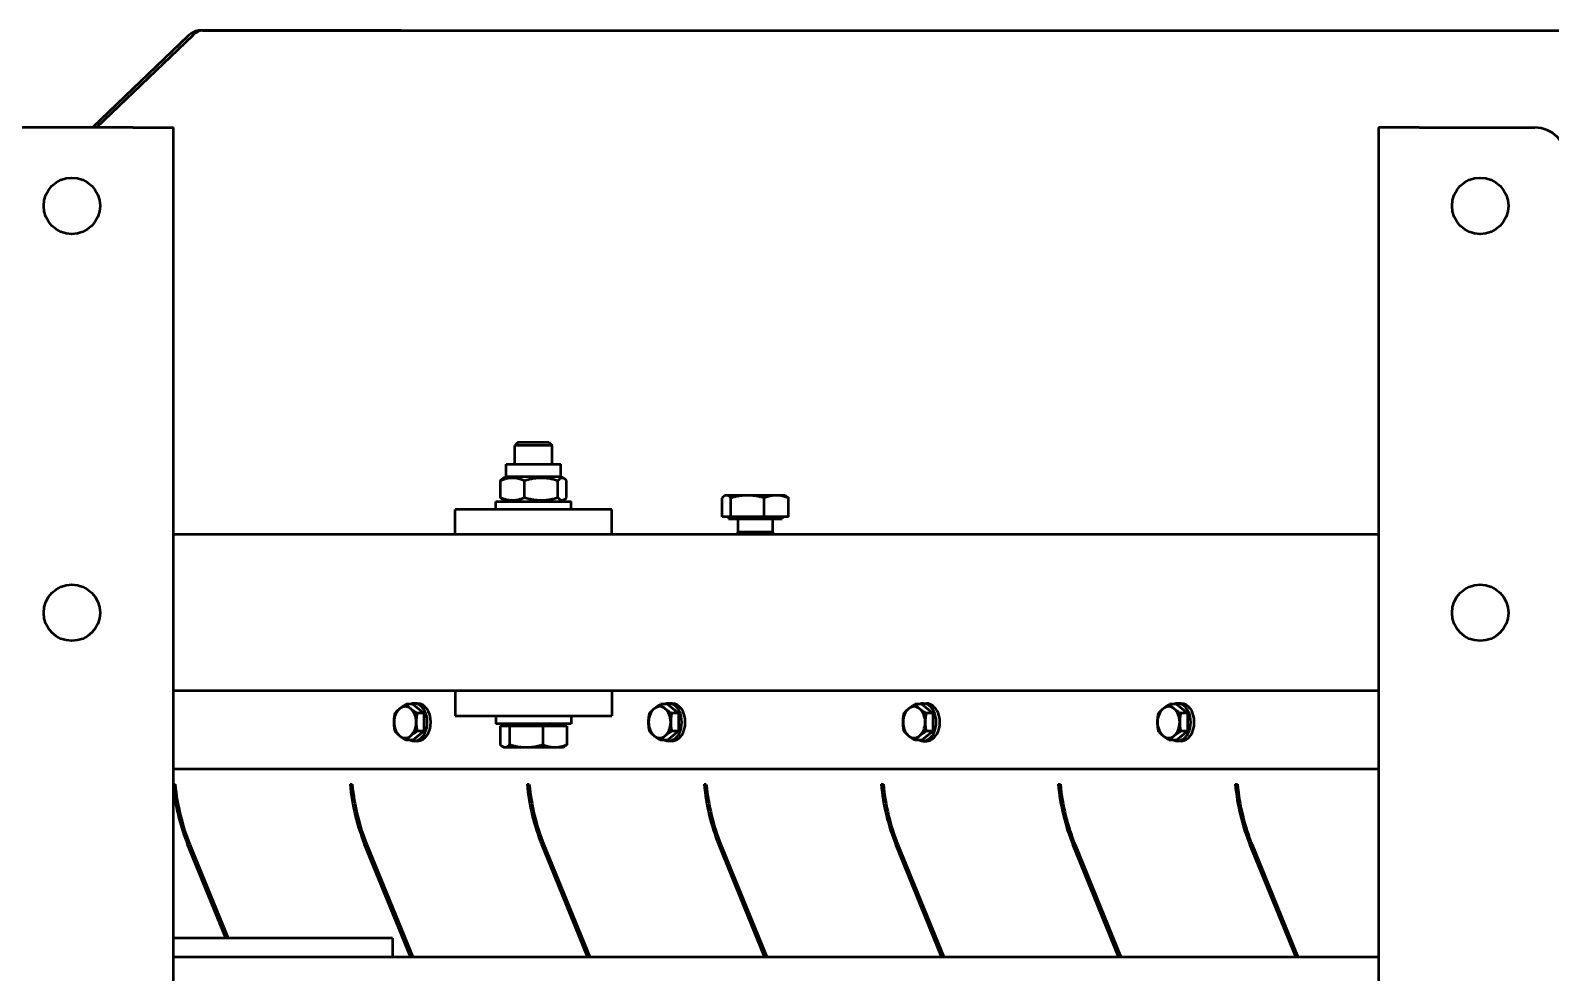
# Model space of a CAD drawing. Extents: x -3873 to 164127, y 7129 to 96529.
# Drawn here: x 45787.1 to 46272.8, y 64615.4 to 64916.5 of the extents above; entities that cross this region are included whole.
import ezdxf

# ---------------------------------------------------------------- set-up
doc = ezdxf.new("R2010")
doc.units = 0
doc.layers.add('LAYOUT Kromeka', color=1, linetype='CONTINUOUS', lineweight=5)
doc.layers.add('Visible (ISO)', color=7, linetype='CONTINUOUS', lineweight=50)

# ---------------------------------------------------------------- blocks, each defined once
blk = doc.blocks.new('KD45-Shackle washer')
at = {"layer": 'Visible (ISO)', "color": 0}
for p, q in [((7165, 4955), (7165, 5545)), ((7550, 5435), (7550, 4955)), ((7480, 5220), (7165, 5220)), ((7205.4, 5184.1), (7190.75, 5220)), ((7191.45, 5220), (7206.11, 5184.1)), ((7261.97, 5184.1), (7247.31, 5220)), ((7248.02, 5220), (7262.68, 5184.1)), ((7318.54, 5184.1), (7303.88, 5220)), ((7304.59, 5220), (7319.24, 5184.1)), ((7375.11, 5184.1), (7360.45, 5220)), ((7361.16, 5220), (7375.81, 5184.1)), ((7431.67, 5184.1), (7417.02, 5220)), ((7417.73, 5220), (7432.38, 5184.1)), ((7488.24, 5184.1), (7473.59, 5220)), ((7474.3, 5220), (7488.95, 5184.1)), ((7550, 5220), (7480, 5220)), ((7480, 5214), (7480, 5220)), ((7480, 5214), (7550, 5214)), ((7544.81, 5184.1), (7532.61, 5214)), ((7533.31, 5214), (7545.52, 5184.1)), ((7210.78, 5164.82), (7210.07, 5164.82)), ((7267.35, 5164.82), (7266.64, 5164.82)), ((7323.92, 5164.82), (7323.21, 5164.82)), ((7380.48, 5164.82), (7379.78, 5164.82)), ((7437.05, 5164.82), (7436.35, 5164.82)), ((7493.62, 5164.82), (7492.91, 5164.82)), ((7550, 5164.82), (7549.48, 5164.82)), ((7165, 5160), (7550, 5160)), ((7226.05, 5147.89), (7229.58, 5150.77)), ((7228.1, 5151), (7229.23, 5151)), ((7229.58, 5150.77), (7231.74, 5150.77)), ((7307.37, 5147.89), (7310.9, 5150.77)), ((7310.55, 5151), (7309.42, 5151)), ((7310.9, 5150.77), (7313.06, 5150.77)), ((7388.68, 5147.89), (7392.22, 5150.77)), ((7390.73, 5151), (7391.86, 5151)), ((7392.22, 5150.77), (7394.38, 5150.77)), ((7424.36, 5146.1), (7424.36, 5152.15)), ((7425.5, 5153), (7425.12, 5152.78)), ((7428.18, 5153), (7425.5, 5153)), ((7437.32, 5153), (7428.18, 5153)), ((7432, 5146.1), (7432, 5152.15)), ((7444.14, 5153), (7437.32, 5153)), ((7442.64, 5146.1), (7442.64, 5152.15)), ((7444.5, 5153), (7444.14, 5153)), ((7444.5, 5153), (7444.88, 5152.78)), ((7445.64, 5146.1), (7445.64, 5152.15)), ((7470, 5147.89), (7473.54, 5150.77)), ((7472.05, 5151), (7473.18, 5151)), ((7473.54, 5150.77), (7475.69, 5150.77)), ((7226.05, 5147.89), (7228.21, 5147.89)), ((7226.05, 5142.11), (7226.05, 5147.89)), ((7307.37, 5147.89), (7309.52, 5147.89)), ((7307.37, 5142.11), (7307.37, 5147.89)), ((7388.68, 5147.89), (7390.84, 5147.89)), ((7388.68, 5142.11), (7388.68, 5147.89)), ((7423, 5145.5), (7447, 5145.5)), ((7423, 5143), (7423, 5145.5)), ((7432, 5146.1), (7424.36, 5146.1)), ((7426.4, 5146.1), (7426.4, 5145.5)), ((7442.64, 5146.1), (7432, 5146.1)), ((7445.64, 5146.1), (7442.64, 5146.1)), ((7443.6, 5146.1), (7443.6, 5145.5)), ((7447, 5143), (7447, 5145.5)), ((7470, 5147.89), (7472.16, 5147.89)), ((7470, 5142.11), (7470, 5147.89)), ((7226.05, 5142.11), (7228.21, 5142.11)), ((7229.58, 5139.23), (7226.05, 5142.11)), ((7307.37, 5142.11), (7309.52, 5142.11)), ((7310.9, 5139.23), (7307.37, 5142.11)), ((7388.68, 5142.11), (7390.84, 5142.11)), ((7392.22, 5139.23), (7388.68, 5142.11)), ((7460, 5143), (7410, 5143)), ((7410, 5135), (7410, 5143)), ((7460, 5135), (7460, 5143)), ((7470, 5142.11), (7472.16, 5142.11)), ((7473.54, 5139.23), (7470, 5142.11)), ((7165, 5135), (7550, 5135)), ((7228.1, 5139), (7229.23, 5139)), ((7229.58, 5139.23), (7231.74, 5139.23)), ((7310.55, 5139), (7309.42, 5139)), ((7310.9, 5139.23), (7313.06, 5139.23)), ((7390.73, 5139), (7391.86, 5139)), ((7392.22, 5139.23), (7394.38, 5139.23)), ((7472.05, 5139), (7473.18, 5139)), ((7473.54, 5139.23), (7475.69, 5139.23)), ((7165, 5085), (7550, 5085)), ((7358.62, 5084.18), (7358.25, 5085)), ((7369.67, 5084.18), (7358.62, 5084.18)), ((7358.62, 5080), (7358.62, 5084.18)), ((7369.67, 5084.18), (7370.03, 5085)), ((7369.67, 5080), (7369.67, 5084.18)), ((7410, 5085), (7410, 5077)), ((7460, 5085), (7460, 5077)), ((7353.55, 5079.4), (7361.31, 5079.4)), ((7353.55, 5079.4), (7353.55, 5073.35)), ((7372.74, 5080), (7355.54, 5080)), ((7355.54, 5079.4), (7355.54, 5080)), ((7361.31, 5079.4), (7361.31, 5073.35)), ((7361.31, 5079.4), (7371.9, 5079.4)), ((7371.9, 5079.4), (7371.9, 5073.35)), ((7371.9, 5079.4), (7374.74, 5079.4)), ((7372.74, 5079.4), (7372.74, 5080)), ((7374.74, 5079.4), (7374.74, 5073.35)), ((7410, 5077), (7460, 5077)), ((7423, 5077), (7423, 5074.5)), ((7447, 5077), (7447, 5074.5)), ((7354.64, 5072.5), (7354.31, 5072.69)), ((7354.64, 5072.5), (7357.43, 5072.5)), ((7357.43, 5072.5), (7366.6, 5072.5)), ((7366.6, 5072.5), (7373.32, 5072.5)), ((7373.32, 5072.5), (7373.64, 5072.5)), ((7373.64, 5072.5), (7373.98, 5072.69)), ((7447, 5074.5), (7423, 5074.5)), ((7424.41, 5073.19), (7424.41, 5067.81)), ((7426.3, 5074.5), (7425.17, 5073.85)), ((7427.23, 5073.19), (7427.23, 5067.81)), ((7437.82, 5073.19), (7437.82, 5067.81)), ((7443.7, 5074.5), (7444.83, 5073.85)), ((7445.59, 5073.19), (7445.59, 5067.81)), ((7426.3, 5066.5), (7425.17, 5067.15)), ((7443.7, 5066.5), (7426.3, 5066.5)), ((7426.3, 5066.5), (7426.3, 5062.5)), ((7443.7, 5066.5), (7444.83, 5067.15)), ((7443.7, 5066.5), (7443.7, 5062.5)), ((7443.7, 5062.5), (7426.3, 5062.5)), ((7429, 5062.5), (7429, 5056.57)), ((7441, 5062.5), (7441, 5056.57)), ((7429, 5056.57), (7441, 5056.57)), ((7430.07, 5055.5), (7429, 5056.57)), ((7439.93, 5055.5), (7430.07, 5055.5)), ((7439.93, 5055.5), (7441, 5056.57)), ((7152, 4955), (7115, 4955)), ((7152, 4955), (7165, 4955)), ((7543.87, 4925.52), (7574.63, 4955)), ((7545.32, 4925.71), (7575.92, 4955)), ((7563, 4955), (7550, 4955)), ((7563, 4955), (7600, 4955)), ((7540.78, 4923.93), (6843.57, 4923.93)), ((7477.33, 4923.93), (7541.58, 4923.93))]:
    blk.add_line(p, q, dxfattribs=at)
for centre in [(7132.5, 5110), (7582.5, 5110), (7132.5, 4980), (7582.5, 4980)]:
    blk.add_circle(centre, 9, dxfattribs=at)
blk.add_arc((7115, 4965), 10, 180, 270, dxfattribs=at)
for centre, major_axis, ratio, start_param, end_param in [((7172.94, 5157.6), (0, 53), 0.707107, 4.849046, 5.235988), ((7173.65, 5157.6), (0, -53), 0.707107, 1.707453, 2.094395), ((7229.51, 5157.6), (0, 53), 0.707107, 4.849046, 5.235988), ((7230.22, 5157.6), (0, -53), 0.707107, 1.707453, 2.094395), ((7286.08, 5157.6), (0, 53), 0.707107, 4.849046, 5.235988), ((7286.79, 5157.6), (0, -53), 0.707107, 1.707453, 2.094395), ((7342.65, 5157.6), (0, 53), 0.707107, 4.849046, 5.235988), ((7343.36, 5157.6), (0, -53), 0.707107, 1.707453, 2.094395), ((7399.22, 5157.6), (0, 53), 0.707107, 4.849046, 5.235988), ((7399.93, 5157.6), (0, -53), 0.707107, 1.707453, 2.094395), ((7455.79, 5157.6), (0, 53), 0.707107, 4.849046, 5.235988), ((7456.49, 5157.6), (0, -53), 0.707107, 1.707453, 2.094395), ((7512.36, 5157.6), (0, 53), 0.707107, 4.849046, 5.235988), ((7513.06, 5157.6), (0, -53), 0.707107, 1.740715, 2.094395), ((7228.1, 5145), (0, -6), 0.707107, 3.141593, 6.283185), ((7229.23, 5145), (0, -6), 0.707107, 2.86595, 6.558828), ((7232.06, 5145), (0, -5), 0.707107, 3.665191, 4.712389), ((7232.06, 5145), (0, 5), 0.707107, 5.759587, 6.806784), ((7232.06, 5145), (0, 5), 0.707107, 4.712389, 5.759587), ((7309.42, 5145), (0, 6), 0.707107, 0, 3.141593), ((7310.55, 5145), (0, 6), 0.707107, 6.007543, 9.700421), ((7313.38, 5145), (0, -5), 0.707107, 3.665191, 4.712389), ((7313.38, 5145), (0, 5), 0.707107, 5.759587, 6.806784), ((7313.38, 5145), (0, 5), 0.707107, 4.712389, 5.759587), ((7390.73, 5145), (0, -6), 0.707107, 3.141593, 6.283185), ((7391.86, 5145), (0, -6), 0.707107, 2.86595, 6.558828), ((7394.69, 5145), (0, -5), 0.707107, 3.665191, 4.712389), ((7394.69, 5145), (0, 5), 0.707107, 5.759587, 6.806784), ((7394.69, 5145), (0, 5), 0.707107, 4.712389, 5.759587), ((7472.05, 5145), (0, -6), 0.707107, 3.141593, 6.283185), ((7473.18, 5145), (0, -6), 0.707107, 2.86595, 6.558828), ((7476.01, 5145), (0, -5), 0.707107, 3.665191, 4.712389), ((7476.01, 5145), (0, 5), 0.707107, 5.759587, 6.806784), ((7476.01, 5145), (0, 5), 0.707107, 4.712389, 5.759587), ((7232.06, 5145), (0, -5), 0.707107, 4.712389, 5.759587), ((7232.06, 5145), (0, 5), 0.707107, 3.665191, 4.712389), ((7313.38, 5145), (0, -5), 0.707107, 4.712389, 5.759587), ((7313.38, 5145), (0, 5), 0.707107, 3.665191, 4.712389), ((7394.69, 5145), (0, -5), 0.707107, 4.712389, 5.759587), ((7394.69, 5145), (0, 5), 0.707107, 3.665191, 4.712389), ((7476.01, 5145), (0, -5), 0.707107, 4.712389, 5.759587), ((7476.01, 5145), (0, 5), 0.707107, 3.665191, 4.712389), ((7232.06, 5145), (0, -5), 0.707107, 5.759587, 6.806784), ((7313.38, 5145), (0, -5), 0.707107, 5.759587, 6.806784), ((7394.69, 5145), (0, -5), 0.707107, 5.759587, 6.806784), ((7476.01, 5145), (0, -5), 0.707107, 5.759587, 6.806784), ((7543.4, 4929.35), (3.34, 4.98), 0.639036, 3.546488, 4.380863), ((7540.78, 4929.33), (0, -5.4), 0.707107, 0, 0.392699)]:
    blk.add_ellipse(centre, major_axis=major_axis, ratio=ratio, start_param=start_param, end_param=end_param, dxfattribs=at)
for points, weights in [([(7228.21, 5147.89), (7229.47, 5148.66), (7230.29, 5149.33)], [1, 1.0379548493, 1]), ([(7230.29, 5149.33), (7231.11, 5150), (7231.74, 5150.77)], [1, 1.0379548493, 1]), ([(7231.74, 5150.77), (7233.01, 5150), (7233.83, 5149.33)], [1, 1.0379548493, 1]), ([(7233.83, 5149.33), (7234.65, 5148.66), (7235.28, 5147.89)], [1, 1.0379548493, 1]), ([(7309.52, 5147.89), (7310.79, 5148.66), (7311.61, 5149.33)], [1, 1.0379548493, 1]), ([(7311.61, 5149.33), (7312.43, 5150), (7313.06, 5150.77)], [1, 1.0379548493, 1]), ([(7313.06, 5150.77), (7314.32, 5150), (7315.14, 5149.33)], [1, 1.0379548493, 1]), ([(7315.14, 5149.33), (7315.96, 5148.66), (7316.6, 5147.89)], [1, 1.0379548493, 1]), ([(7390.84, 5147.89), (7392.11, 5148.66), (7392.93, 5149.33)], [1, 1.0379548493, 1]), ([(7392.93, 5149.33), (7393.75, 5150), (7394.38, 5150.77)], [1, 1.0379548493, 1]), ([(7394.38, 5150.77), (7395.64, 5150), (7396.46, 5149.33)], [1, 1.0379548493, 1]), ([(7396.46, 5149.33), (7397.28, 5148.66), (7397.91, 5147.89)], [1, 1.0379548493, 1]), ([(7428.18, 5153), (7426.41, 5153), (7424.36, 5152.15)], [1, 1.0379548493, 1]), ([(7424.36, 5152.15), (7424.76, 5152.57), (7425.12, 5152.78)], [1, 1.01853777693, 1.01896723938]), ([(7432, 5152.15), (7429.95, 5153), (7428.18, 5153)], [1, 1.0379548493, 1]), ([(7437.32, 5153), (7434.85, 5153), (7432, 5152.15)], [1, 1.0379548493, 1]), ([(7442.64, 5152.15), (7439.78, 5153), (7437.32, 5153)], [1, 1.0379548493, 1]), ([(7444.14, 5153), (7443.44, 5153), (7442.64, 5152.15)], [1, 1.0379548493, 1]), ([(7445.64, 5152.15), (7444.83, 5153), (7444.14, 5153)], [1, 1.0379548493, 1]), ([(7472.16, 5147.89), (7473.42, 5148.66), (7474.24, 5149.33)], [1, 1.0379548493, 1]), ([(7474.24, 5149.33), (7475.06, 5150), (7475.69, 5150.77)], [1, 1.0379548493, 1]), ([(7475.69, 5150.77), (7476.96, 5150), (7477.78, 5149.33)], [1, 1.0379548493, 1]), ([(7477.78, 5149.33), (7478.6, 5148.66), (7479.23, 5147.89)], [1, 1.0379548493, 1]), ([(7228.52, 5145), (7228.52, 5146.34), (7228.21, 5147.89)], [1, 1.0379548493, 1]), ([(7228.21, 5142.11), (7228.52, 5143.66), (7228.52, 5145)], [1, 1.0379548493, 1]), ([(7235.28, 5147.89), (7235.59, 5146.34), (7235.59, 5145)], [1, 1.0379548493, 1]), ([(7235.59, 5145), (7235.59, 5143.66), (7235.28, 5142.11)], [1, 1.0379548493, 1]), ([(7309.84, 5145), (7309.84, 5146.34), (7309.52, 5147.89)], [1, 1.0379548493, 1]), ([(7309.52, 5142.11), (7309.84, 5143.66), (7309.84, 5145)], [1, 1.0379548493, 1]), ([(7316.6, 5147.89), (7316.91, 5146.34), (7316.91, 5145)], [1, 1.0379548493, 1]), ([(7316.91, 5145), (7316.91, 5143.66), (7316.6, 5142.11)], [1, 1.0379548493, 1]), ([(7391.16, 5145), (7391.16, 5146.34), (7390.84, 5147.89)], [1, 1.0379548493, 1]), ([(7390.84, 5142.11), (7391.16, 5143.66), (7391.16, 5145)], [1, 1.0379548493, 1]), ([(7397.91, 5147.89), (7398.23, 5146.34), (7398.23, 5145)], [1, 1.0379548493, 1]), ([(7398.23, 5145), (7398.23, 5143.66), (7397.91, 5142.11)], [1, 1.0379548493, 1]), ([(7472.48, 5145), (7472.48, 5146.34), (7472.16, 5147.89)], [1, 1.0379548493, 1]), ([(7472.16, 5142.11), (7472.48, 5143.66), (7472.48, 5145)], [1, 1.0379548493, 1]), ([(7479.23, 5147.89), (7479.55, 5146.34), (7479.55, 5145)], [1, 1.0379548493, 1]), ([(7479.55, 5145), (7479.55, 5143.66), (7479.23, 5142.11)], [1, 1.0379548493, 1]), ([(7230.29, 5140.67), (7229.47, 5141.34), (7228.21, 5142.11)], [1, 1.0379548493, 1]), ([(7231.74, 5139.23), (7231.11, 5140), (7230.29, 5140.67)], [1, 1.0379548493, 1]), ([(7233.83, 5140.67), (7233.01, 5140), (7231.74, 5139.23)], [1, 1.0379548493, 1]), ([(7235.28, 5142.11), (7234.65, 5141.34), (7233.83, 5140.67)], [1, 1.0379548493, 1]), ([(7311.61, 5140.67), (7310.79, 5141.34), (7309.52, 5142.11)], [1, 1.0379548493, 1]), ([(7313.06, 5139.23), (7312.43, 5140), (7311.61, 5140.67)], [1, 1.0379548493, 1]), ([(7315.14, 5140.67), (7314.32, 5140), (7313.06, 5139.23)], [1, 1.0379548493, 1]), ([(7316.6, 5142.11), (7315.96, 5141.34), (7315.14, 5140.67)], [1, 1.0379548493, 1]), ([(7392.93, 5140.67), (7392.11, 5141.34), (7390.84, 5142.11)], [1, 1.0379548493, 1]), ([(7394.38, 5139.23), (7393.75, 5140), (7392.93, 5140.67)], [1, 1.0379548493, 1]), ([(7396.46, 5140.67), (7395.64, 5140), (7394.38, 5139.23)], [1, 1.0379548493, 1]), ([(7397.91, 5142.11), (7397.28, 5141.34), (7396.46, 5140.67)], [1, 1.0379548493, 1]), ([(7474.24, 5140.67), (7473.42, 5141.34), (7472.16, 5142.11)], [1, 1.0379548493, 1]), ([(7475.69, 5139.23), (7475.06, 5140), (7474.24, 5140.67)], [1, 1.0379548493, 1]), ([(7477.78, 5140.67), (7476.96, 5140), (7475.69, 5139.23)], [1, 1.0379548493, 1]), ([(7479.23, 5142.11), (7478.6, 5141.34), (7477.78, 5140.67)], [1, 1.0379548493, 1]), ([(7353.55, 5073.35), (7355.63, 5072.5), (7357.43, 5072.5)], [1, 1.0379548493, 1]), ([(7354.31, 5072.69), (7353.95, 5072.9), (7353.55, 5073.35)], [1.01895290532, 1.01965956375, 1]), ([(7357.43, 5072.5), (7359.23, 5072.5), (7361.31, 5073.35)], [1, 1.0379548493, 1]), ([(7361.31, 5073.35), (7364.14, 5072.5), (7366.6, 5072.5)], [1, 1.0379548493, 1]), ([(7366.6, 5072.5), (7369.06, 5072.5), (7371.9, 5073.35)], [1, 1.0379548493, 1]), ([(7371.9, 5073.35), (7372.66, 5072.5), (7373.32, 5072.5)], [1, 1.0379548493, 1]), ([(7373.32, 5072.5), (7373.98, 5072.5), (7374.74, 5073.35)], [1, 1.0379548493, 1]), ([(7427.23, 5073.19), (7425.82, 5074.77), (7424.41, 5073.19)], [1, 1.15470053838, 1]), ([(7437.82, 5073.19), (7432.53, 5074.77), (7427.23, 5073.19)], [1, 1.15470053838, 1]), ([(7445.59, 5073.19), (7441.71, 5074.77), (7437.82, 5073.19)], [1, 1.15470053838, 1]), ([(7444.83, 5073.85), (7445.19, 5073.64), (7445.59, 5073.19)], [1.05888686425, 1.03955940597, 1]), ([(7424.41, 5067.81), (7425.82, 5066.23), (7427.23, 5067.81)], [1, 1.15470053838, 1]), ([(7427.23, 5067.81), (7432.53, 5066.23), (7437.82, 5067.81)], [1, 1.15470053838, 1]), ([(7437.82, 5067.81), (7441.71, 5066.23), (7445.59, 5067.81)], [1, 1.15470053838, 1]), ([(7445.59, 5067.81), (7445.19, 5067.36), (7444.83, 5067.15)], [1, 1.03955940597, 1.05888686425])]:
    blk.add_rational_spline(points, weights, degree=2, dxfattribs=at)
blk.add_open_spline([(7542.24, 4924.35), (7542.83, 4924.62), (7543.39, 4925.02), (7543.87, 4925.52)], degree=3, dxfattribs=at)

msp = doc.modelspace()

# ---------------------------------------------------------------- block references
at = {"layer": 'LAYOUT Kromeka', "ltscale": 20, "rotation": 180}
msp.add_blockref('KD45-Shackle washer', (53382.81, 69840.4), dxfattribs=at)

doc.saveas('drawing.dxf')
